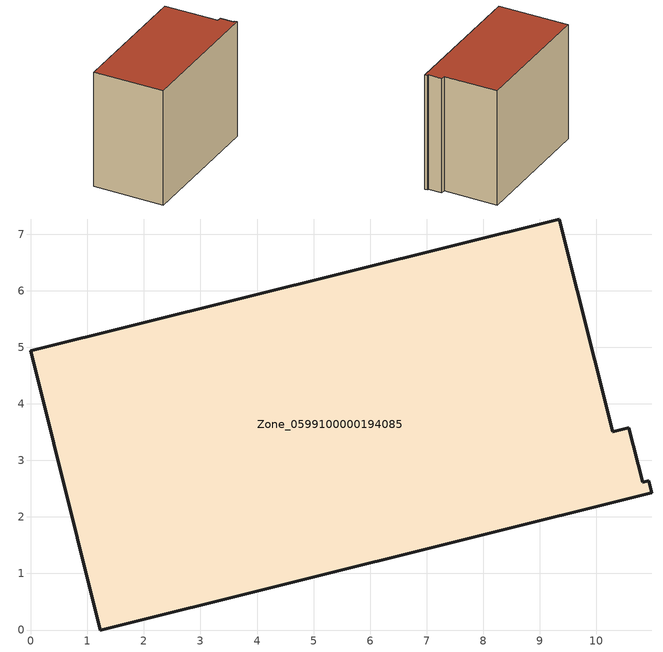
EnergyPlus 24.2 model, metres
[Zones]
Zone_0599100000194085
 floor ground (C_G): 10.29,3.51 10.58,3.58 10.82,2.61 10.93,2.64 10.98,2.43 1.23,0 0,4.94 9.35,7.27 z0
 wall outside (C_F): 1.23,0 10.98,2.43 10.93,2.64 10.82,2.61 10.58,3.58 10.29,3.51 9.35,7.27 0,4.94 1.23,0 z0:8.48
 roof outside (C_R): 9.35,7.27 0,4.94 1.23,0 10.98,2.43 10.93,2.64 10.82,2.61 10.58,3.58 10.29,3.51 z8.48
[BUILDING]
Pand.0599100000194085: North Axis=0; Terrain=City; Loads Convergence Tolerance Value=0.04; Temperature Convergence Tolerance Value=0.4; Solar Distribution=FullExterior; Maximum Number of Warmup Days=25; Minimum Number of Warmup Days=1
[Site:Location]
Rotterdam.The.Hague.AP_ZH_NLD Design_Conditions: Latitude=51.96; Longitude=4.45; Time Zone=1; Elevation=-4.5
[SITE:GROUNDTEMPERATURE:BUILDINGSURFACE]
18, 18, 18, 18, 18, 18, 18, 18, 18, 18, 18, 18
[MATERIAL] Thermal Absorptance=0.9; Solar Absorptance=0.7; Visible Absorptance=0.7
Name | Roughness | Thickness | Conductivity | Density | Specific Heat
G.TI.1975-1991 | MediumSmooth | 0.15 | 0.288461 | 540 | 1210
F.TI.1975-1991 | Rough | 0.3 | 0.230769 | 1920 | 840
R.TI.1975-1991 | MediumRough | 0.2 | 0.153846 | 1500 | 1000
[CONSTRUCTION]
C_G: G.TI.1975-1991
C_F: F.TI.1975-1991
C_R: R.TI.1975-1991
[ZONE]
Zone_0599100000194085: Type=1; Multiplier=1; Ceiling Height=Autocalculate; Volume=Autocalculate; Floor Area=autocalculate; Part of Total Floor Area=Yes
[ZONEINFILTRATION:DESIGNFLOWRATE]
Infil_Zone_0599100000194085: Zone or ZoneList or Space or SpaceList=Zone_0599100000194085; Schedule=AlwaysOn; Design Flow Rate Calculation Method=Flow/Area; Flow Rate per Floor Area=0.003; Constant Term Coefficient=1; Temperature Term Coefficient=0; Velocity Term Coefficient=0; Velocity Squared Term Coefficient=0
[HVACTEMPLATE:ZONE:IDEALLOADSAIRSYSTEM]
Zone_0599100000194085: Maximum Heating Supply Air Temperature=50; Minimum Cooling Supply Air Temperature=13; Maximum Heating Supply Air Humidity Ratio=0.0156; Minimum Cooling Supply Air Humidity Ratio=0.0077; Heating Limit=NoLimit; Cooling Limit=NoLimit; Dehumidification Control Type=ConstantSensibleHeatRatio; Cooling Sensible Heat Ratio=0.7; Dehumidification Setpoint=60; Humidification Control Type=None; Humidification Setpoint=30; Outdoor Air Method=None; Outdoor Air Flow Rate per Person=0.00944; Outdoor Air Flow Rate per Zone Floor Area=0; Outdoor Air Flow Rate per Zone=0; Demand Controlled Ventilation Type=None; Outdoor Air Economizer Type=NoEconomizer; Heat Recovery Type=None; Sensible Heat Recovery Effectiveness=0.7; Latent Heat Recovery Effectiveness=0.65
[ZONECONTROL:THERMOSTAT]
ThermostatControl_Zone_0599100000194085: Zone or ZoneList=Zone_0599100000194085; Control Type Schedule=DualSetpointControlType; Control 1=Thermostat_Zone_0599100000194085; Temperature Difference Between Cutout And Setpoint=0
[THERMOSTATSETPOINT:DUALSETPOINT]
Thermostat_Zone_0599100000194085: Heating Setpoint Temperature Schedule=HeatingSetpoint_Zone_0599100000194085; Cooling Setpoint Temperature Schedule=CoolingSetpoint_Zone_0599100000194085
[SCHEDULE:COMPACT]
HeatingSetpoint_Zone_0599100000194085: Through: 12/31, For: AllDays, Until: 24:00, 21
CoolingSetpoint_Zone_0599100000194085: Through: 12/31, For: AllDays, Until: 24:00, 24
DualSetpointControlType: Through: 12/31, For: AllDays, Until: 24:00, 4
AlwaysOn: Through: 12/31, For: AllDays, Until: 24:00, 1
